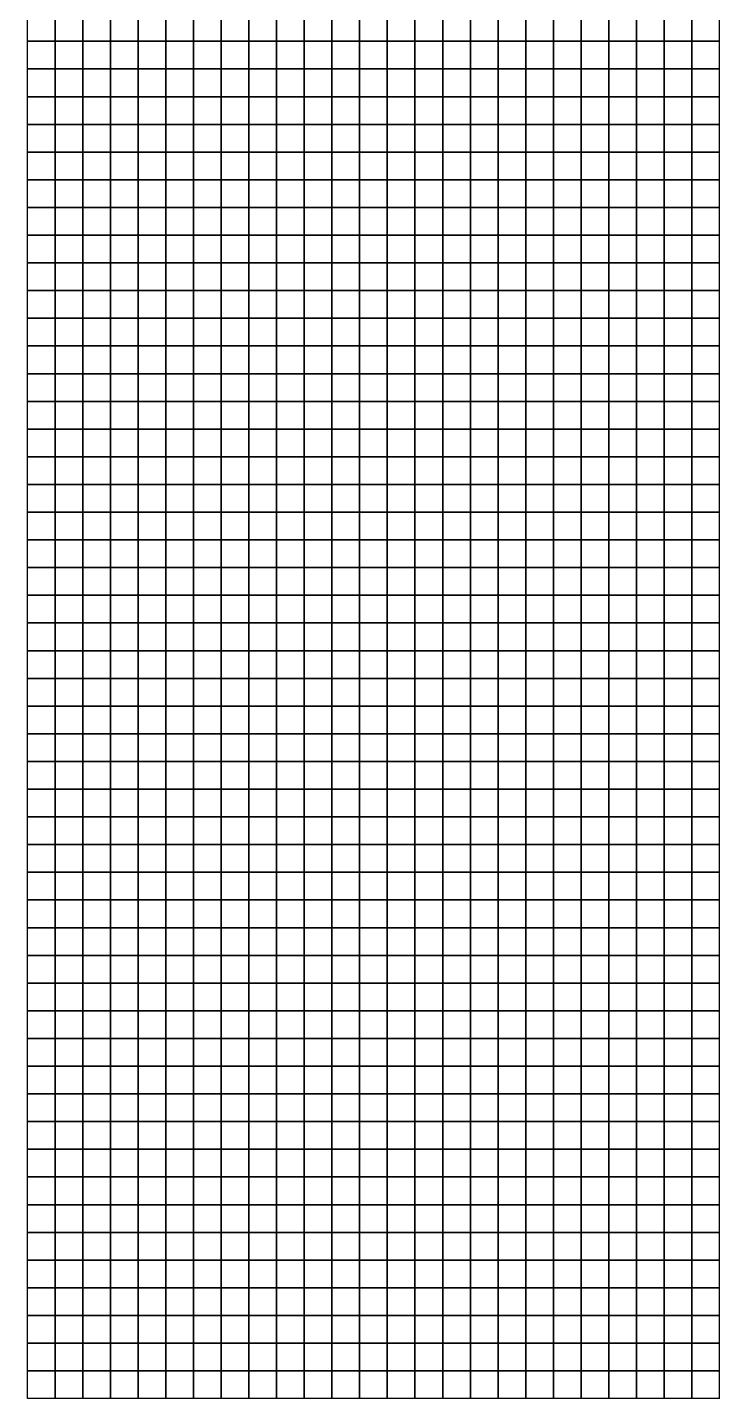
# Model space of a CAD drawing. Extents: x 0 to 99, y 0 to 99.
# Drawn here: x 0 to 24.75, y 0 to 49.5 of the extents above; entities that cross this region are included whole.
import ezdxf

# ---------------------------------------------------------------- set-up
doc = ezdxf.new("R2010")
doc.units = 0

msp = doc.modelspace()

# ---------------------------------------------------------------- meshes
mesh = msp.add_polymesh((9, 9))
for k, corner in enumerate([(0, 48, 9.608), (0, 49, 10.392), (0, 50, 10.98), (0, 51, 11.569), (0, 52, 11.765), (0, 53, 11.765), (0, 54, 11.373), (0, 55, 11.176), (0, 56, 10.784), (1, 48, 10.196), (1, 49, 10.98), (1, 50, 11.373), (1, 51, 11.765), (1, 52, 11.765), (1, 53, 11.569), (1, 54, 11.176), (1, 55, 10.392), (1, 56, 10), (2, 48, 10.784), (2, 49, 11.176), (2, 50, 11.373), (2, 51, 11.569), (2, 52, 11.569), (2, 53, 11.176), (2, 54, 10.784), (2, 55, 10), (2, 56, 9.412), (3, 48, 10.784), (3, 49, 11.176), (3, 50, 11.176), (3, 51, 11.176), (3, 52, 11.176), (3, 53, 10.784), (3, 54, 10.196), (3, 55, 9.608), (3, 56, 9.02), (4, 48, 10.784), (4, 49, 10.784), (4, 50, 10.98), (4, 51, 10.98), (4, 52, 10.784), (4, 53, 10.392), (4, 54, 9.804), (4, 55, 9.216), (4, 56, 8.627), (5, 48, 10.588), (5, 49, 10.784), (5, 50, 10.784), (5, 51, 10.784), (5, 52, 10.392), (5, 53, 10), (5, 54, 9.608), (5, 55, 8.824), (5, 56, 8.431), (6, 48, 10.784), (6, 49, 10.784), (6, 50, 10.784), (6, 51, 10.784), (6, 52, 10.588), (6, 53, 10.196), (6, 54, 9.412), (6, 55, 8.627), (6, 56, 7.843), (7, 48, 11.176), (7, 49, 11.176), (7, 50, 11.176), (7, 51, 11.176), (7, 52, 10.784), (7, 53, 10.392), (7, 54, 9.608), (7, 55, 8.431), (7, 56, 7.451), (8, 48, 11.569), (8, 49, 11.765), (8, 50, 11.765), (8, 51, 11.569), (8, 52, 11.176), (8, 53, 10.784), (8, 54, 9.804), (8, 55, 8.431), (8, 56, 7.255)]):
    mesh.set_mesh_vertex(divmod(k, 9), corner)
mesh = msp.add_polymesh((9, 9))
for k, corner in enumerate([(8, 48, 11.569), (8, 49, 11.765), (8, 50, 11.765), (8, 51, 11.569), (8, 52, 11.176), (8, 53, 10.784), (8, 54, 9.804), (8, 55, 8.431), (8, 56, 7.255), (9, 48, 11.765), (9, 49, 11.765), (9, 50, 11.765), (9, 51, 11.765), (9, 52, 11.569), (9, 53, 11.176), (9, 54, 10.196), (9, 55, 8.627), (9, 56, 7.255), (10, 48, 11.569), (10, 49, 11.765), (10, 50, 11.569), (10, 51, 11.569), (10, 52, 11.373), (10, 53, 11.176), (10, 54, 10.196), (10, 55, 9.216), (10, 56, 7.843), (11, 48, 10.98), (11, 49, 11.176), (11, 50, 10.98), (11, 51, 10.98), (11, 52, 10.98), (11, 53, 10.784), (11, 54, 10.196), (11, 55, 9.412), (11, 56, 8.431), (12, 48, 10.196), (12, 49, 10.196), (12, 50, 10.196), (12, 51, 10.196), (12, 52, 10.196), (12, 53, 10.196), (12, 54, 10), (12, 55, 9.608), (12, 56, 8.824), (13, 48, 9.216), (13, 49, 9.216), (13, 50, 9.216), (13, 51, 9.216), (13, 52, 9.412), (13, 53, 9.608), (13, 54, 9.608), (13, 55, 9.412), (13, 56, 9.216), (14, 48, 8.235), (14, 49, 8.627), (14, 50, 8.627), (14, 51, 8.824), (14, 52, 8.824), (14, 53, 8.824), (14, 54, 9.02), (14, 55, 9.216), (14, 56, 9.216), (15, 48, 7.647), (15, 49, 8.039), (15, 50, 8.235), (15, 51, 8.431), (15, 52, 8.431), (15, 53, 8.431), (15, 54, 8.627), (15, 55, 8.627), (15, 56, 8.627), (16, 48, 7.059), (16, 49, 7.451), (16, 50, 7.843), (16, 51, 8.235), (16, 52, 8.039), (16, 53, 8.039), (16, 54, 8.039), (16, 55, 8.039), (16, 56, 7.843)]):
    mesh.set_mesh_vertex(divmod(k, 9), corner)
mesh = msp.add_polymesh((9, 9))
for k, corner in enumerate([(16, 48, 7.059), (16, 49, 7.451), (16, 50, 7.843), (16, 51, 8.235), (16, 52, 8.039), (16, 53, 8.039), (16, 54, 8.039), (16, 55, 8.039), (16, 56, 7.843), (17, 48, 6.667), (17, 49, 7.059), (17, 50, 7.255), (17, 51, 7.647), (17, 52, 7.647), (17, 53, 7.647), (17, 54, 7.451), (17, 55, 7.255), (17, 56, 7.059), (18, 48, 6.078), (18, 49, 6.471), (18, 50, 6.863), (18, 51, 7.059), (18, 52, 7.255), (18, 53, 7.255), (18, 54, 7.059), (18, 55, 6.667), (18, 56, 6.275), (19, 48, 5.686), (19, 49, 6.078), (19, 50, 6.471), (19, 51, 6.667), (19, 52, 6.863), (19, 53, 6.863), (19, 54, 6.667), (19, 55, 6.078), (19, 56, 5.882), (20, 48, 5.098), (20, 49, 5.686), (20, 50, 6.078), (20, 51, 6.471), (20, 52, 6.471), (20, 53, 6.471), (20, 54, 6.078), (20, 55, 5.882), (20, 56, 5.294), (21, 48, 4.902), (21, 49, 5.294), (21, 50, 5.882), (21, 51, 6.078), (21, 52, 6.078), (21, 53, 5.882), (21, 54, 5.49), (21, 55, 5.098), (21, 56, 4.706), (22, 48, 4.706), (22, 49, 5.098), (22, 50, 5.686), (22, 51, 5.686), (22, 52, 5.49), (22, 53, 5.098), (22, 54, 4.706), (22, 55, 4.314), (22, 56, 3.725), (23, 48, 4.51), (23, 49, 4.902), (23, 50, 5.098), (23, 51, 5.294), (23, 52, 4.902), (23, 53, 4.51), (23, 54, 4.118), (23, 55, 3.529), (23, 56, 3.137), (24, 48, 4.118), (24, 49, 4.51), (24, 50, 4.706), (24, 51, 4.706), (24, 52, 4.51), (24, 53, 4.118), (24, 54, 3.529), (24, 55, 2.941), (24, 56, 2.549)]):
    mesh.set_mesh_vertex(divmod(k, 9), corner)
mesh = msp.add_polymesh((9, 9))
for k, corner in enumerate([(24, 48, 4.118), (24, 49, 4.51), (24, 50, 4.706), (24, 51, 4.706), (24, 52, 4.51), (24, 53, 4.118), (24, 54, 3.529), (24, 55, 2.941), (24, 56, 2.549), (25, 48, 3.922), (25, 49, 4.118), (25, 50, 4.118), (25, 51, 4.118), (25, 52, 3.725), (25, 53, 3.529), (25, 54, 3.137), (25, 55, 2.549), (25, 56, 2.157), (26, 48, 3.529), (26, 49, 3.529), (26, 50, 3.333), (26, 51, 3.137), (26, 52, 3.137), (26, 53, 2.745), (26, 54, 2.549), (26, 55, 2.157), (26, 56, 2.157), (27, 48, 2.941), (27, 49, 2.745), (27, 50, 2.745), (27, 51, 2.549), (27, 52, 2.353), (27, 53, 2.157), (27, 54, 2.157), (27, 55, 2.157), (27, 56, 2.157), (28, 48, 2.157), (28, 49, 2.157), (28, 50, 1.961), (28, 51, 1.961), (28, 52, 1.961), (28, 53, 2.157), (28, 54, 2.157), (28, 55, 2.353), (28, 56, 2.353), (29, 48, 1.569), (29, 49, 1.569), (29, 50, 1.569), (29, 51, 1.569), (29, 52, 1.765), (29, 53, 2.157), (29, 54, 2.157), (29, 55, 2.353), (29, 56, 2.353), (30, 48, 1.569), (30, 49, 1.569), (30, 50, 1.569), (30, 51, 1.569), (30, 52, 1.765), (30, 53, 2.157), (30, 54, 2.157), (30, 55, 2.157), (30, 56, 2.353), (31, 48, 1.569), (31, 49, 1.569), (31, 50, 1.569), (31, 51, 1.569), (31, 52, 1.961), (31, 53, 2.157), (31, 54, 2.157), (31, 55, 2.353), (31, 56, 2.549), (32, 48, 1.373), (32, 49, 1.569), (32, 50, 1.569), (32, 51, 1.765), (32, 52, 1.961), (32, 53, 2.157), (32, 54, 2.157), (32, 55, 2.549), (32, 56, 2.745)]):
    mesh.set_mesh_vertex(divmod(k, 9), corner)
mesh = msp.add_polymesh((9, 9))
for k, corner in enumerate([(0, 40, 8.039), (0, 41, 8.235), (0, 42, 8.039), (0, 43, 7.647), (0, 44, 7.647), (0, 45, 7.843), (0, 46, 8.235), (0, 47, 8.824), (0, 48, 9.608), (1, 40, 8.039), (1, 41, 8.431), (1, 42, 8.431), (1, 43, 8.235), (1, 44, 8.235), (1, 45, 8.431), (1, 46, 8.627), (1, 47, 9.412), (1, 48, 10.196), (2, 40, 8.039), (2, 41, 8.431), (2, 42, 8.627), (2, 43, 8.824), (2, 44, 9.02), (2, 45, 9.216), (2, 46, 9.216), (2, 47, 10), (2, 48, 10.784), (3, 40, 8.235), (3, 41, 8.627), (3, 42, 9.216), (3, 43, 9.608), (3, 44, 9.608), (3, 45, 9.608), (3, 46, 10), (3, 47, 10.392), (3, 48, 10.784), (4, 40, 8.627), (4, 41, 9.216), (4, 42, 9.412), (4, 43, 9.804), (4, 44, 10), (4, 45, 10.196), (4, 46, 10.196), (4, 47, 10.392), (4, 48, 10.784), (5, 40, 8.627), (5, 41, 9.216), (5, 42, 9.608), (5, 43, 9.608), (5, 44, 10), (5, 45, 10), (5, 46, 10.196), (5, 47, 10.392), (5, 48, 10.588), (6, 40, 8.431), (6, 41, 9.02), (6, 42, 9.412), (6, 43, 9.608), (6, 44, 9.804), (6, 45, 10), (6, 46, 10.196), (6, 47, 10.392), (6, 48, 10.784), (7, 40, 8.627), (7, 41, 9.02), (7, 42, 9.412), (7, 43, 9.804), (7, 44, 10), (7, 45, 10.196), (7, 46, 10.196), (7, 47, 10.784), (7, 48, 11.176), (8, 40, 8.627), (8, 41, 9.02), (8, 42, 9.412), (8, 43, 9.804), (8, 44, 10.196), (8, 45, 10.392), (8, 46, 10.784), (8, 47, 11.176), (8, 48, 11.569)]):
    mesh.set_mesh_vertex(divmod(k, 9), corner)
mesh = msp.add_polymesh((9, 9))
for k, corner in enumerate([(8, 40, 8.627), (8, 41, 9.02), (8, 42, 9.412), (8, 43, 9.804), (8, 44, 10.196), (8, 45, 10.392), (8, 46, 10.784), (8, 47, 11.176), (8, 48, 11.569), (9, 40, 8.627), (9, 41, 8.824), (9, 42, 9.216), (9, 43, 9.804), (9, 44, 10.196), (9, 45, 10.588), (9, 46, 10.784), (9, 47, 11.373), (9, 48, 11.765), (10, 40, 8.431), (10, 41, 8.627), (10, 42, 9.216), (10, 43, 9.608), (10, 44, 10), (10, 45, 10.392), (10, 46, 10.784), (10, 47, 11.176), (10, 48, 11.569), (11, 40, 8.627), (11, 41, 8.627), (11, 42, 9.216), (11, 43, 9.412), (11, 44, 9.608), (11, 45, 10), (11, 46, 10.196), (11, 47, 10.784), (11, 48, 10.98), (12, 40, 9.02), (12, 41, 9.216), (12, 42, 9.216), (12, 43, 9.216), (12, 44, 9.216), (12, 45, 9.216), (12, 46, 9.412), (12, 47, 9.804), (12, 48, 10.196), (13, 40, 9.412), (13, 41, 9.216), (13, 42, 9.02), (13, 43, 8.627), (13, 44, 8.431), (13, 45, 8.235), (13, 46, 8.431), (13, 47, 8.627), (13, 48, 9.216), (14, 40, 9.216), (14, 41, 9.02), (14, 42, 8.627), (14, 43, 8.039), (14, 44, 7.647), (14, 45, 7.451), (14, 46, 7.451), (14, 47, 7.843), (14, 48, 8.235), (15, 40, 8.824), (15, 41, 8.431), (15, 42, 7.843), (15, 43, 7.255), (15, 44, 6.863), (15, 45, 6.667), (15, 46, 6.667), (15, 47, 7.059), (15, 48, 7.647), (16, 40, 8.039), (16, 41, 7.647), (16, 42, 7.255), (16, 43, 6.667), (16, 44, 6.275), (16, 45, 6.078), (16, 46, 6.078), (16, 47, 6.667), (16, 48, 7.059)]):
    mesh.set_mesh_vertex(divmod(k, 9), corner)
mesh = msp.add_polymesh((9, 9))
for k, corner in enumerate([(16, 40, 8.039), (16, 41, 7.647), (16, 42, 7.255), (16, 43, 6.667), (16, 44, 6.275), (16, 45, 6.078), (16, 46, 6.078), (16, 47, 6.667), (16, 48, 7.059), (17, 40, 7.255), (17, 41, 7.255), (17, 42, 6.863), (17, 43, 6.667), (17, 44, 6.078), (17, 45, 5.686), (17, 46, 5.686), (17, 47, 6.078), (17, 48, 6.667), (18, 40, 6.863), (18, 41, 7.059), (18, 42, 6.863), (18, 43, 6.667), (18, 44, 6.078), (18, 45, 5.686), (18, 46, 5.294), (18, 47, 5.686), (18, 48, 6.078), (19, 40, 6.667), (19, 41, 6.863), (19, 42, 7.059), (19, 43, 7.059), (19, 44, 6.275), (19, 45, 5.49), (19, 46, 5.098), (19, 47, 5.294), (19, 48, 5.686), (20, 40, 6.471), (20, 41, 6.667), (20, 42, 6.863), (20, 43, 7.059), (20, 44, 6.275), (20, 45, 5.49), (20, 46, 5.098), (20, 47, 5.098), (20, 48, 5.098), (21, 40, 6.078), (21, 41, 6.078), (21, 42, 6.667), (21, 43, 6.863), (21, 44, 6.275), (21, 45, 5.686), (21, 46, 5.098), (21, 47, 4.902), (21, 48, 4.902), (22, 40, 5.686), (22, 41, 5.686), (22, 42, 6.078), (22, 43, 6.471), (22, 44, 6.078), (22, 45, 5.686), (22, 46, 5.294), (22, 47, 5.098), (22, 48, 4.706), (23, 40, 5.098), (23, 41, 5.098), (23, 42, 5.294), (23, 43, 5.686), (23, 44, 5.686), (23, 45, 5.686), (23, 46, 5.294), (23, 47, 4.902), (23, 48, 4.51), (24, 40, 4.706), (24, 41, 4.706), (24, 42, 4.706), (24, 43, 5.098), (24, 44, 5.098), (24, 45, 5.098), (24, 46, 4.902), (24, 47, 4.706), (24, 48, 4.118)]):
    mesh.set_mesh_vertex(divmod(k, 9), corner)
mesh = msp.add_polymesh((9, 9))
for k, corner in enumerate([(24, 40, 4.706), (24, 41, 4.706), (24, 42, 4.706), (24, 43, 5.098), (24, 44, 5.098), (24, 45, 5.098), (24, 46, 4.902), (24, 47, 4.706), (24, 48, 4.118), (25, 40, 4.314), (25, 41, 4.314), (25, 42, 4.314), (25, 43, 4.51), (25, 44, 4.706), (25, 45, 4.706), (25, 46, 4.51), (25, 47, 4.118), (25, 48, 3.922), (26, 40, 4.118), (26, 41, 3.922), (26, 42, 4.118), (26, 43, 4.118), (26, 44, 4.118), (26, 45, 4.118), (26, 46, 3.922), (26, 47, 3.725), (26, 48, 3.529), (27, 40, 3.725), (27, 41, 3.725), (27, 42, 3.922), (27, 43, 4.118), (27, 44, 3.922), (27, 45, 3.725), (27, 46, 3.333), (27, 47, 3.137), (27, 48, 2.941), (28, 40, 3.137), (28, 41, 3.137), (28, 42, 3.725), (28, 43, 3.725), (28, 44, 3.529), (28, 45, 3.137), (28, 46, 2.745), (28, 47, 2.549), (28, 48, 2.157), (29, 40, 2.745), (29, 41, 2.745), (29, 42, 2.941), (29, 43, 3.137), (29, 44, 2.941), (29, 45, 2.549), (29, 46, 2.157), (29, 47, 1.961), (29, 48, 1.569), (30, 40, 2.157), (30, 41, 2.157), (30, 42, 2.157), (30, 43, 2.157), (30, 44, 2.157), (30, 45, 1.961), (30, 46, 1.765), (30, 47, 1.569), (30, 48, 1.569), (31, 40, 1.569), (31, 41, 1.569), (31, 42, 1.569), (31, 43, 1.569), (31, 44, 1.569), (31, 45, 1.373), (31, 46, 1.373), (31, 47, 1.569), (31, 48, 1.569), (32, 40, 1.176), (32, 41, 1.176), (32, 42, 1.176), (32, 43, 1.176), (32, 44, 1.176), (32, 45, 1.176), (32, 46, 1.176), (32, 47, 1.176), (32, 48, 1.373)]):
    mesh.set_mesh_vertex(divmod(k, 9), corner)
mesh = msp.add_polymesh((9, 9))
for k, corner in enumerate([(0, 32, 6.667), (0, 33, 6.667), (0, 34, 6.667), (0, 35, 6.667), (0, 36, 6.667), (0, 37, 6.863), (0, 38, 7.059), (0, 39, 7.451), (0, 40, 8.039), (1, 32, 6.667), (1, 33, 6.667), (1, 34, 6.667), (1, 35, 6.667), (1, 36, 6.667), (1, 37, 6.667), (1, 38, 6.863), (1, 39, 7.451), (1, 40, 8.039), (2, 32, 6.667), (2, 33, 6.667), (2, 34, 6.471), (2, 35, 6.275), (2, 36, 6.471), (2, 37, 6.667), (2, 38, 6.863), (2, 39, 7.451), (2, 40, 8.039), (3, 32, 6.078), (3, 33, 6.078), (3, 34, 6.078), (3, 35, 6.078), (3, 36, 6.078), (3, 37, 6.667), (3, 38, 7.255), (3, 39, 7.647), (3, 40, 8.235), (4, 32, 5.686), (4, 33, 5.49), (4, 34, 5.686), (4, 35, 5.686), (4, 36, 6.078), (4, 37, 6.667), (4, 38, 7.255), (4, 39, 7.843), (4, 40, 8.627), (5, 32, 5.294), (5, 33, 5.294), (5, 34, 5.49), (5, 35, 5.686), (5, 36, 6.078), (5, 37, 6.667), (5, 38, 7.255), (5, 39, 7.843), (5, 40, 8.627), (6, 32, 5.294), (6, 33, 5.49), (6, 34, 5.686), (6, 35, 6.078), (6, 36, 6.471), (6, 37, 6.863), (6, 38, 7.255), (6, 39, 7.843), (6, 40, 8.431), (7, 32, 5.686), (7, 33, 5.686), (7, 34, 6.275), (7, 35, 6.667), (7, 36, 7.255), (7, 37, 7.451), (7, 38, 7.647), (7, 39, 8.235), (7, 40, 8.627), (8, 32, 6.078), (8, 33, 6.275), (8, 34, 7.059), (8, 35, 7.647), (8, 36, 8.235), (8, 37, 8.235), (8, 38, 8.235), (8, 39, 8.431), (8, 40, 8.627)]):
    mesh.set_mesh_vertex(divmod(k, 9), corner)
mesh = msp.add_polymesh((9, 9))
for k, corner in enumerate([(8, 32, 6.078), (8, 33, 6.275), (8, 34, 7.059), (8, 35, 7.647), (8, 36, 8.235), (8, 37, 8.235), (8, 38, 8.235), (8, 39, 8.431), (8, 40, 8.627), (9, 32, 6.667), (9, 33, 6.667), (9, 34, 7.647), (9, 35, 8.235), (9, 36, 8.627), (9, 37, 8.627), (9, 38, 8.235), (9, 39, 8.431), (9, 40, 8.627), (10, 32, 7.255), (10, 33, 7.255), (10, 34, 7.843), (10, 35, 8.627), (10, 36, 8.824), (10, 37, 8.627), (10, 38, 8.235), (10, 39, 8.235), (10, 40, 8.431), (11, 32, 7.647), (11, 33, 8.039), (11, 34, 8.235), (11, 35, 8.627), (11, 36, 8.824), (11, 37, 8.627), (11, 38, 8.627), (11, 39, 8.627), (11, 40, 8.627), (12, 32, 8.431), (12, 33, 8.627), (12, 34, 8.627), (12, 35, 9.02), (12, 36, 9.02), (12, 37, 9.02), (12, 38, 9.02), (12, 39, 9.02), (12, 40, 9.02), (13, 32, 9.216), (13, 33, 9.216), (13, 34, 9.216), (13, 35, 9.216), (13, 36, 9.216), (13, 37, 9.216), (13, 38, 9.216), (13, 39, 9.216), (13, 40, 9.412), (14, 32, 9.608), (14, 33, 9.804), (14, 34, 9.608), (14, 35, 9.608), (14, 36, 9.412), (14, 37, 9.216), (14, 38, 9.216), (14, 39, 9.216), (14, 40, 9.216), (15, 32, 9.608), (15, 33, 10), (15, 34, 9.804), (15, 35, 9.608), (15, 36, 9.216), (15, 37, 9.02), (15, 38, 8.627), (15, 39, 8.627), (15, 40, 8.824), (16, 32, 9.216), (16, 33, 9.608), (16, 34, 9.412), (16, 35, 9.216), (16, 36, 8.824), (16, 37, 8.235), (16, 38, 7.843), (16, 39, 7.843), (16, 40, 8.039)]):
    mesh.set_mesh_vertex(divmod(k, 9), corner)
mesh = msp.add_polymesh((9, 9))
for k, corner in enumerate([(16, 32, 9.216), (16, 33, 9.608), (16, 34, 9.412), (16, 35, 9.216), (16, 36, 8.824), (16, 37, 8.235), (16, 38, 7.843), (16, 39, 7.843), (16, 40, 8.039), (17, 32, 8.235), (17, 33, 8.627), (17, 34, 8.824), (17, 35, 8.824), (17, 36, 8.431), (17, 37, 7.647), (17, 38, 7.255), (17, 39, 7.255), (17, 40, 7.255), (18, 32, 7.451), (18, 33, 7.843), (18, 34, 8.235), (18, 35, 8.627), (18, 36, 8.235), (18, 37, 7.451), (18, 38, 6.667), (18, 39, 6.667), (18, 40, 6.863), (19, 32, 6.667), (19, 33, 7.255), (19, 34, 7.843), (19, 35, 8.235), (19, 36, 8.235), (19, 37, 7.451), (19, 38, 6.863), (19, 39, 6.667), (19, 40, 6.667), (20, 32, 6.275), (20, 33, 6.863), (20, 34, 7.647), (20, 35, 8.235), (20, 36, 7.843), (20, 37, 7.647), (20, 38, 7.255), (20, 39, 6.667), (20, 40, 6.471), (21, 32, 5.882), (21, 33, 6.667), (21, 34, 7.255), (21, 35, 8.039), (21, 36, 7.647), (21, 37, 7.647), (21, 38, 7.059), (21, 39, 6.471), (21, 40, 6.078), (22, 32, 5.294), (22, 33, 6.078), (22, 34, 6.863), (22, 35, 7.255), (22, 36, 7.451), (22, 37, 7.255), (22, 38, 6.667), (22, 39, 6.078), (22, 40, 5.686), (23, 32, 4.51), (23, 33, 5.098), (23, 34, 6.078), (23, 35, 6.667), (23, 36, 6.667), (23, 37, 6.667), (23, 38, 6.078), (23, 39, 5.686), (23, 40, 5.098), (24, 32, 3.725), (24, 33, 4.314), (24, 34, 5.098), (24, 35, 5.686), (24, 36, 5.882), (24, 37, 5.882), (24, 38, 5.686), (24, 39, 5.098), (24, 40, 4.706)]):
    mesh.set_mesh_vertex(divmod(k, 9), corner)
mesh = msp.add_polymesh((9, 9))
for k, corner in enumerate([(24, 32, 3.725), (24, 33, 4.314), (24, 34, 5.098), (24, 35, 5.686), (24, 36, 5.882), (24, 37, 5.882), (24, 38, 5.686), (24, 39, 5.098), (24, 40, 4.706), (25, 32, 3.137), (25, 33, 3.725), (25, 34, 4.118), (25, 35, 4.706), (25, 36, 5.098), (25, 37, 5.098), (25, 38, 5.098), (25, 39, 4.706), (25, 40, 4.314), (26, 32, 2.745), (26, 33, 3.333), (26, 34, 3.725), (26, 35, 4.118), (26, 36, 4.314), (26, 37, 4.706), (26, 38, 4.51), (26, 39, 4.118), (26, 40, 4.118), (27, 32, 2.549), (27, 33, 2.745), (27, 34, 3.137), (27, 35, 3.529), (27, 36, 3.725), (27, 37, 4.118), (27, 38, 4.118), (27, 39, 3.725), (27, 40, 3.725), (28, 32, 1.961), (28, 33, 2.157), (28, 34, 2.745), (28, 35, 2.941), (28, 36, 3.333), (28, 37, 3.725), (28, 38, 3.725), (28, 39, 3.333), (28, 40, 3.137), (29, 32, 1.373), (29, 33, 1.569), (29, 34, 2.157), (29, 35, 2.549), (29, 36, 2.941), (29, 37, 3.137), (29, 38, 3.137), (29, 39, 2.745), (29, 40, 2.745), (30, 32, 1.176), (30, 33, 1.176), (30, 34, 1.569), (30, 35, 1.961), (30, 36, 2.157), (30, 37, 2.353), (30, 38, 2.549), (30, 39, 2.157), (30, 40, 2.157), (31, 32, 0.784), (31, 33, 0.98), (31, 34, 1.176), (31, 35, 1.176), (31, 36, 1.373), (31, 37, 1.569), (31, 38, 1.569), (31, 39, 1.569), (31, 40, 1.569), (32, 32, 0.784), (32, 33, 0.784), (32, 34, 0.784), (32, 35, 0.784), (32, 36, 0.98), (32, 37, 1.176), (32, 38, 1.176), (32, 39, 1.176), (32, 40, 1.176)]):
    mesh.set_mesh_vertex(divmod(k, 9), corner)
mesh = msp.add_polymesh((9, 9))
for k, corner in enumerate([(0, 24, 6.078), (0, 25, 6.275), (0, 26, 6.471), (0, 27, 6.667), (0, 28, 6.667), (0, 29, 6.667), (0, 30, 6.667), (0, 31, 6.667), (0, 32, 6.667), (1, 24, 6.667), (1, 25, 6.667), (1, 26, 6.863), (1, 27, 7.059), (1, 28, 7.059), (1, 29, 6.863), (1, 30, 6.667), (1, 31, 6.667), (1, 32, 6.667), (2, 24, 6.863), (2, 25, 6.863), (2, 26, 6.863), (2, 27, 7.059), (2, 28, 7.059), (2, 29, 6.863), (2, 30, 6.667), (2, 31, 6.667), (2, 32, 6.667), (3, 24, 6.863), (3, 25, 6.667), (3, 26, 6.667), (3, 27, 6.667), (3, 28, 6.667), (3, 29, 6.667), (3, 30, 6.471), (3, 31, 6.275), (3, 32, 6.078), (4, 24, 6.667), (4, 25, 6.471), (4, 26, 6.275), (4, 27, 6.275), (4, 28, 6.078), (4, 29, 6.078), (4, 30, 5.882), (4, 31, 5.686), (4, 32, 5.686), (5, 24, 6.078), (5, 25, 6.078), (5, 26, 5.686), (5, 27, 5.686), (5, 28, 5.49), (5, 29, 5.49), (5, 30, 5.49), (5, 31, 5.294), (5, 32, 5.294), (6, 24, 5.686), (6, 25, 5.294), (6, 26, 5.098), (6, 27, 4.902), (6, 28, 4.902), (6, 29, 4.902), (6, 30, 5.098), (6, 31, 5.098), (6, 32, 5.294), (7, 24, 4.902), (7, 25, 4.706), (7, 26, 4.706), (7, 27, 4.706), (7, 28, 4.706), (7, 29, 5.098), (7, 30, 5.294), (7, 31, 5.686), (7, 32, 5.686), (8, 24, 4.314), (8, 25, 4.314), (8, 26, 4.51), (8, 27, 4.706), (8, 28, 5.098), (8, 29, 5.686), (8, 30, 6.078), (8, 31, 6.078), (8, 32, 6.078)]):
    mesh.set_mesh_vertex(divmod(k, 9), corner)
mesh = msp.add_polymesh((9, 9))
for k, corner in enumerate([(8, 24, 4.314), (8, 25, 4.314), (8, 26, 4.51), (8, 27, 4.706), (8, 28, 5.098), (8, 29, 5.686), (8, 30, 6.078), (8, 31, 6.078), (8, 32, 6.078), (9, 24, 4.118), (9, 25, 4.118), (9, 26, 4.706), (9, 27, 5.098), (9, 28, 5.686), (9, 29, 6.078), (9, 30, 6.667), (9, 31, 6.667), (9, 32, 6.667), (10, 24, 4.118), (10, 25, 4.706), (10, 26, 5.098), (10, 27, 5.686), (10, 28, 6.078), (10, 29, 6.471), (10, 30, 6.863), (10, 31, 7.255), (10, 32, 7.255), (11, 24, 4.902), (11, 25, 5.294), (11, 26, 5.686), (11, 27, 6.078), (11, 28, 6.471), (11, 29, 6.863), (11, 30, 7.255), (11, 31, 7.647), (11, 32, 7.647), (12, 24, 5.686), (12, 25, 6.078), (12, 26, 6.471), (12, 27, 6.667), (12, 28, 7.059), (12, 29, 7.451), (12, 30, 8.039), (12, 31, 8.235), (12, 32, 8.431), (13, 24, 6.078), (13, 25, 6.471), (13, 26, 6.667), (13, 27, 7.059), (13, 28, 7.451), (13, 29, 8.039), (13, 30, 8.627), (13, 31, 9.02), (13, 32, 9.216), (14, 24, 6.275), (14, 25, 6.471), (14, 26, 6.667), (14, 27, 7.255), (14, 28, 7.647), (14, 29, 8.235), (14, 30, 8.824), (14, 31, 9.412), (14, 32, 9.608), (15, 24, 6.078), (15, 25, 6.275), (15, 26, 6.667), (15, 27, 7.059), (15, 28, 7.647), (15, 29, 8.235), (15, 30, 8.627), (15, 31, 9.216), (15, 32, 9.608), (16, 24, 5.686), (16, 25, 5.882), (16, 26, 6.078), (16, 27, 6.667), (16, 28, 7.255), (16, 29, 7.647), (16, 30, 8.235), (16, 31, 8.627), (16, 32, 9.216)]):
    mesh.set_mesh_vertex(divmod(k, 9), corner)
mesh = msp.add_polymesh((9, 9))
for k, corner in enumerate([(16, 24, 5.686), (16, 25, 5.882), (16, 26, 6.078), (16, 27, 6.667), (16, 28, 7.255), (16, 29, 7.647), (16, 30, 8.235), (16, 31, 8.627), (16, 32, 9.216), (17, 24, 5.098), (17, 25, 5.294), (17, 26, 5.686), (17, 27, 6.078), (17, 28, 6.667), (17, 29, 7.059), (17, 30, 7.255), (17, 31, 7.843), (17, 32, 8.235), (18, 24, 4.706), (18, 25, 4.706), (18, 26, 5.098), (18, 27, 5.294), (18, 28, 5.686), (18, 29, 6.078), (18, 30, 6.471), (18, 31, 7.059), (18, 32, 7.451), (19, 24, 4.118), (19, 25, 4.118), (19, 26, 4.314), (19, 27, 4.51), (19, 28, 4.706), (19, 29, 5.098), (19, 30, 5.686), (19, 31, 6.275), (19, 32, 6.667), (20, 24, 3.725), (20, 25, 3.725), (20, 26, 3.725), (20, 27, 3.725), (20, 28, 4.118), (20, 29, 4.51), (20, 30, 5.098), (20, 31, 5.686), (20, 32, 6.275), (21, 24, 3.333), (21, 25, 3.333), (21, 26, 3.333), (21, 27, 3.333), (21, 28, 3.529), (21, 29, 4.118), (21, 30, 4.706), (21, 31, 5.098), (21, 32, 5.882), (22, 24, 2.941), (22, 25, 3.137), (22, 26, 3.137), (22, 27, 3.137), (22, 28, 3.333), (22, 29, 3.725), (22, 30, 4.118), (22, 31, 4.706), (22, 32, 5.294), (23, 24, 2.745), (23, 25, 2.745), (23, 26, 2.941), (23, 27, 3.137), (23, 28, 3.137), (23, 29, 3.137), (23, 30, 3.333), (23, 31, 3.922), (23, 32, 4.51), (24, 24, 2.353), (24, 25, 2.549), (24, 26, 2.549), (24, 27, 2.745), (24, 28, 2.745), (24, 29, 2.745), (24, 30, 2.745), (24, 31, 3.137), (24, 32, 3.725)]):
    mesh.set_mesh_vertex(divmod(k, 9), corner)
mesh = msp.add_polymesh((9, 9))
for k, corner in enumerate([(24, 24, 2.353), (24, 25, 2.549), (24, 26, 2.549), (24, 27, 2.745), (24, 28, 2.745), (24, 29, 2.745), (24, 30, 2.745), (24, 31, 3.137), (24, 32, 3.725), (25, 24, 2.157), (25, 25, 2.157), (25, 26, 2.157), (25, 27, 2.157), (25, 28, 2.157), (25, 29, 2.157), (25, 30, 2.157), (25, 31, 2.745), (25, 32, 3.137), (26, 24, 1.765), (26, 25, 1.569), (26, 26, 1.569), (26, 27, 1.569), (26, 28, 1.569), (26, 29, 1.765), (26, 30, 1.961), (26, 31, 2.353), (26, 32, 2.745), (27, 24, 1.373), (27, 25, 1.176), (27, 26, 1.176), (27, 27, 1.176), (27, 28, 1.176), (27, 29, 1.373), (27, 30, 1.569), (27, 31, 2.157), (27, 32, 2.549), (28, 24, 0.784), (28, 25, 0.784), (28, 26, 0.588), (28, 27, 0.588), (28, 28, 0.784), (28, 29, 0.98), (28, 30, 1.176), (28, 31, 1.569), (28, 32, 1.961), (29, 24, 0.588), (29, 25, 0.588), (29, 26, 0.588), (29, 27, 0.392), (29, 28, 0.588), (29, 29, 0.588), (29, 30, 0.98), (29, 31, 1.176), (29, 32, 1.373), (30, 24, 0.392), (30, 25, 0.392), (30, 26, 0.392), (30, 27, 0.392), (30, 28, 0.392), (30, 29, 0.588), (30, 30, 0.588), (30, 31, 0.784), (30, 32, 1.176), (31, 24, 0.392), (31, 25, 0.392), (31, 26, 0.392), (31, 27, 0.392), (31, 28, 0.392), (31, 29, 0.588), (31, 30, 0.588), (31, 31, 0.588), (31, 32, 0.784), (32, 24, 0.392), (32, 25, 0.588), (32, 26, 0.588), (32, 27, 0.588), (32, 28, 0.588), (32, 29, 0.588), (32, 30, 0.588), (32, 31, 0.784), (32, 32, 0.784)]):
    mesh.set_mesh_vertex(divmod(k, 9), corner)
mesh = msp.add_polymesh((9, 9))
for k, corner in enumerate([(0, 16, 6.078), (0, 17, 5.882), (0, 18, 5.686), (0, 19, 5.098), (0, 20, 4.902), (0, 21, 5.098), (0, 22, 5.49), (0, 23, 5.882), (0, 24, 6.078), (1, 16, 6.275), (1, 17, 6.078), (1, 18, 5.882), (1, 19, 5.686), (1, 20, 5.686), (1, 21, 5.686), (1, 22, 6.078), (1, 23, 6.471), (1, 24, 6.667), (2, 16, 6.471), (2, 17, 6.275), (2, 18, 6.078), (2, 19, 6.078), (2, 20, 6.078), (2, 21, 6.078), (2, 22, 6.667), (2, 23, 6.863), (2, 24, 6.863), (3, 16, 6.471), (3, 17, 6.275), (3, 18, 6.275), (3, 19, 6.275), (3, 20, 6.275), (3, 21, 6.471), (3, 22, 6.667), (3, 23, 7.059), (3, 24, 6.863), (4, 16, 6.275), (4, 17, 6.275), (4, 18, 6.275), (4, 19, 6.275), (4, 20, 6.471), (4, 21, 6.667), (4, 22, 6.667), (4, 23, 6.863), (4, 24, 6.667), (5, 16, 6.078), (5, 17, 6.078), (5, 18, 6.275), (5, 19, 6.275), (5, 20, 6.471), (5, 21, 6.471), (5, 22, 6.667), (5, 23, 6.471), (5, 24, 6.078), (6, 16, 6.078), (6, 17, 6.078), (6, 18, 6.078), (6, 19, 6.275), (6, 20, 6.275), (6, 21, 6.078), (6, 22, 6.078), (6, 23, 5.882), (6, 24, 5.686), (7, 16, 5.882), (7, 17, 5.882), (7, 18, 5.882), (7, 19, 6.078), (7, 20, 6.078), (7, 21, 5.686), (7, 22, 5.294), (7, 23, 5.098), (7, 24, 4.902), (8, 16, 5.686), (8, 17, 5.686), (8, 18, 5.49), (8, 19, 5.49), (8, 20, 5.294), (8, 21, 5.098), (8, 22, 4.706), (8, 23, 4.314), (8, 24, 4.314)]):
    mesh.set_mesh_vertex(divmod(k, 9), corner)
mesh = msp.add_polymesh((9, 9))
for k, corner in enumerate([(8, 16, 5.686), (8, 17, 5.686), (8, 18, 5.49), (8, 19, 5.49), (8, 20, 5.294), (8, 21, 5.098), (8, 22, 4.706), (8, 23, 4.314), (8, 24, 4.314), (9, 16, 5.294), (9, 17, 5.098), (9, 18, 4.902), (9, 19, 4.706), (9, 20, 4.706), (9, 21, 4.51), (9, 22, 4.118), (9, 23, 3.922), (9, 24, 4.118), (10, 16, 4.706), (10, 17, 4.314), (10, 18, 4.118), (10, 19, 4.118), (10, 20, 4.118), (10, 21, 4.118), (10, 22, 3.922), (10, 23, 3.922), (10, 24, 4.118), (11, 16, 4.118), (11, 17, 3.725), (11, 18, 3.333), (11, 19, 3.529), (11, 20, 3.725), (11, 21, 4.118), (11, 22, 4.118), (11, 23, 4.51), (11, 24, 4.902), (12, 16, 3.529), (12, 17, 3.137), (12, 18, 3.137), (12, 19, 3.529), (12, 20, 3.922), (12, 21, 4.314), (12, 22, 4.902), (12, 23, 5.294), (12, 24, 5.686), (13, 16, 3.137), (13, 17, 3.137), (13, 18, 3.333), (13, 19, 3.725), (13, 20, 4.314), (13, 21, 4.902), (13, 22, 5.49), (13, 23, 5.882), (13, 24, 6.078), (14, 16, 2.745), (14, 17, 3.137), (14, 18, 3.725), (14, 19, 4.118), (14, 20, 4.51), (14, 21, 5.098), (14, 22, 5.686), (14, 23, 6.078), (14, 24, 6.275), (15, 16, 2.941), (15, 17, 3.333), (15, 18, 3.725), (15, 19, 4.118), (15, 20, 4.51), (15, 21, 5.098), (15, 22, 5.686), (15, 23, 6.078), (15, 24, 6.078), (16, 16, 3.333), (16, 17, 3.529), (16, 18, 3.725), (16, 19, 4.118), (16, 20, 4.51), (16, 21, 4.902), (16, 22, 5.294), (16, 23, 5.686), (16, 24, 5.686)]):
    mesh.set_mesh_vertex(divmod(k, 9), corner)
mesh = msp.add_polymesh((9, 9))
for k, corner in enumerate([(16, 16, 3.333), (16, 17, 3.529), (16, 18, 3.725), (16, 19, 4.118), (16, 20, 4.51), (16, 21, 4.902), (16, 22, 5.294), (16, 23, 5.686), (16, 24, 5.686), (17, 16, 3.529), (17, 17, 3.529), (17, 18, 3.725), (17, 19, 3.922), (17, 20, 4.314), (17, 21, 4.706), (17, 22, 4.902), (17, 23, 5.098), (17, 24, 5.098), (18, 16, 3.529), (18, 17, 3.333), (18, 18, 3.529), (18, 19, 3.725), (18, 20, 4.118), (18, 21, 4.118), (18, 22, 4.314), (18, 23, 4.51), (18, 24, 4.706), (19, 16, 3.333), (19, 17, 3.137), (19, 18, 3.333), (19, 19, 3.725), (19, 20, 3.922), (19, 21, 3.922), (19, 22, 3.922), (19, 23, 3.922), (19, 24, 4.118), (20, 16, 3.137), (20, 17, 3.137), (20, 18, 3.137), (20, 19, 3.333), (20, 20, 3.529), (20, 21, 3.725), (20, 22, 3.529), (20, 23, 3.725), (20, 24, 3.725), (21, 16, 2.745), (21, 17, 2.745), (21, 18, 2.745), (21, 19, 3.137), (21, 20, 3.137), (21, 21, 3.137), (21, 22, 3.137), (21, 23, 3.137), (21, 24, 3.333), (22, 16, 2.353), (22, 17, 2.157), (22, 18, 2.353), (22, 19, 2.745), (22, 20, 2.745), (22, 21, 2.745), (22, 22, 2.745), (22, 23, 2.745), (22, 24, 2.941), (23, 16, 1.961), (23, 17, 1.961), (23, 18, 1.961), (23, 19, 2.157), (23, 20, 2.353), (23, 21, 2.353), (23, 22, 2.549), (23, 23, 2.549), (23, 24, 2.745), (24, 16, 1.765), (24, 17, 1.765), (24, 18, 1.765), (24, 19, 1.765), (24, 20, 1.961), (24, 21, 2.157), (24, 22, 2.157), (24, 23, 2.353), (24, 24, 2.353)]):
    mesh.set_mesh_vertex(divmod(k, 9), corner)
mesh = msp.add_polymesh((9, 9))
for k, corner in enumerate([(24, 16, 1.765), (24, 17, 1.765), (24, 18, 1.765), (24, 19, 1.765), (24, 20, 1.961), (24, 21, 2.157), (24, 22, 2.157), (24, 23, 2.353), (24, 24, 2.353), (25, 16, 1.569), (25, 17, 1.569), (25, 18, 1.569), (25, 19, 1.569), (25, 20, 1.569), (25, 21, 1.765), (25, 22, 2.157), (25, 23, 2.157), (25, 24, 2.157), (26, 16, 1.176), (26, 17, 1.176), (26, 18, 1.176), (26, 19, 1.176), (26, 20, 1.176), (26, 21, 1.569), (26, 22, 1.765), (26, 23, 1.961), (26, 24, 1.765), (27, 16, 0.588), (27, 17, 0.588), (27, 18, 0.588), (27, 19, 0.588), (27, 20, 0.588), (27, 21, 0.98), (27, 22, 1.373), (27, 23, 1.373), (27, 24, 1.373), (28, 16, 0.196), (28, 17, 0.196), (28, 18, 0.196), (28, 19, 0.196), (28, 20, 0.196), (28, 21, 0.588), (28, 22, 0.588), (28, 23, 0.784), (28, 24, 0.784), (29, 16, 0.196), (29, 17, 0.196), (29, 18, 0.196), (29, 19, 0.196), (29, 20, 0.392), (29, 21, 0.392), (29, 22, 0.392), (29, 23, 0.588), (29, 24, 0.588), (30, 16, 0.196), (30, 17, 0.196), (30, 18, 0.196), (30, 19, 0.392), (30, 20, 0.392), (30, 21, 0.392), (30, 22, 0.392), (30, 23, 0.392), (30, 24, 0.392), (31, 16, 0.392), (31, 17, 0.196), (31, 18, 0.196), (31, 19, 0.392), (31, 20, 0.392), (31, 21, 0.392), (31, 22, 0.196), (31, 23, 0.196), (31, 24, 0.392), (32, 16, 0.392), (32, 17, 0.196), (32, 18, 0.196), (32, 19, 0.392), (32, 20, 0.392), (32, 21, 0.392), (32, 22, 0.196), (32, 23, 0.196), (32, 24, 0.392)]):
    mesh.set_mesh_vertex(divmod(k, 9), corner)
mesh = msp.add_polymesh((9, 9))
for k, corner in enumerate([(0, 8, 3.725), (0, 9, 4.118), (0, 10, 4.51), (0, 11, 5.098), (0, 12, 5.686), (0, 13, 6.078), (0, 14, 6.078), (0, 15, 6.275), (0, 16, 6.078), (1, 8, 4.118), (1, 9, 4.51), (1, 10, 4.706), (1, 11, 5.098), (1, 12, 5.686), (1, 13, 6.275), (1, 14, 6.471), (1, 15, 6.471), (1, 16, 6.275), (2, 8, 4.706), (2, 9, 4.706), (2, 10, 5.098), (2, 11, 5.49), (2, 12, 5.882), (2, 13, 6.275), (2, 14, 6.471), (2, 15, 6.667), (2, 16, 6.471), (3, 8, 4.706), (3, 9, 4.902), (3, 10, 5.098), (3, 11, 5.686), (3, 12, 5.882), (3, 13, 6.078), (3, 14, 6.275), (3, 15, 6.471), (3, 16, 6.471), (4, 8, 4.706), (4, 9, 4.902), (4, 10, 5.294), (4, 11, 5.686), (4, 12, 5.882), (4, 13, 6.078), (4, 14, 6.275), (4, 15, 6.275), (4, 16, 6.275), (5, 8, 4.51), (5, 9, 4.902), (5, 10, 5.294), (5, 11, 5.686), (5, 12, 5.882), (5, 13, 6.078), (5, 14, 6.078), (5, 15, 6.078), (5, 16, 6.078), (6, 8, 4.706), (6, 9, 5.098), (6, 10, 5.49), (6, 11, 5.686), (6, 12, 6.078), (6, 13, 6.078), (6, 14, 6.078), (6, 15, 5.882), (6, 16, 6.078), (7, 8, 5.098), (7, 9, 5.294), (7, 10, 5.686), (7, 11, 5.686), (7, 12, 6.078), (7, 13, 6.078), (7, 14, 6.078), (7, 15, 5.882), (7, 16, 5.882), (8, 8, 5.686), (8, 9, 5.686), (8, 10, 5.686), (8, 11, 5.882), (8, 12, 6.078), (8, 13, 6.078), (8, 14, 5.882), (8, 15, 5.686), (8, 16, 5.686)]):
    mesh.set_mesh_vertex(divmod(k, 9), corner)
mesh = msp.add_polymesh((9, 9))
for k, corner in enumerate([(8, 8, 5.686), (8, 9, 5.686), (8, 10, 5.686), (8, 11, 5.882), (8, 12, 6.078), (8, 13, 6.078), (8, 14, 5.882), (8, 15, 5.686), (8, 16, 5.686), (9, 8, 5.686), (9, 9, 5.686), (9, 10, 5.686), (9, 11, 5.686), (9, 12, 5.882), (9, 13, 5.882), (9, 14, 5.686), (9, 15, 5.686), (9, 16, 5.294), (10, 8, 5.686), (10, 9, 5.686), (10, 10, 5.49), (10, 11, 5.49), (10, 12, 5.294), (10, 13, 5.294), (10, 14, 5.098), (10, 15, 5.098), (10, 16, 4.706), (11, 8, 5.294), (11, 9, 5.294), (11, 10, 5.098), (11, 11, 4.902), (11, 12, 4.706), (11, 13, 4.51), (11, 14, 4.51), (11, 15, 4.51), (11, 16, 4.118), (12, 8, 5.098), (12, 9, 4.902), (12, 10, 4.706), (12, 11, 4.314), (12, 12, 3.922), (12, 13, 3.725), (12, 14, 3.725), (12, 15, 3.725), (12, 16, 3.529), (13, 8, 4.706), (13, 9, 4.51), (13, 10, 4.314), (13, 11, 3.725), (13, 12, 3.137), (13, 13, 2.941), (13, 14, 2.745), (13, 15, 2.941), (13, 16, 3.137), (14, 8, 4.118), (14, 9, 3.922), (14, 10, 3.725), (14, 11, 3.137), (14, 12, 2.549), (14, 13, 2.157), (14, 14, 2.157), (14, 15, 2.353), (14, 16, 2.745), (15, 8, 3.725), (15, 9, 3.137), (15, 10, 2.941), (15, 11, 2.549), (15, 12, 2.157), (15, 13, 2.157), (15, 14, 2.353), (15, 15, 2.745), (15, 16, 2.941), (16, 8, 2.941), (16, 9, 2.549), (16, 10, 2.157), (16, 11, 2.157), (16, 12, 2.157), (16, 13, 2.353), (16, 14, 2.745), (16, 15, 3.137), (16, 16, 3.333)]):
    mesh.set_mesh_vertex(divmod(k, 9), corner)
mesh = msp.add_polymesh((9, 9))
for k, corner in enumerate([(16, 8, 2.941), (16, 9, 2.549), (16, 10, 2.157), (16, 11, 2.157), (16, 12, 2.157), (16, 13, 2.353), (16, 14, 2.745), (16, 15, 3.137), (16, 16, 3.333), (17, 8, 2.157), (17, 9, 1.961), (17, 10, 1.569), (17, 11, 1.961), (17, 12, 2.157), (17, 13, 2.745), (17, 14, 3.137), (17, 15, 3.333), (17, 16, 3.529), (18, 8, 1.569), (18, 9, 1.569), (18, 10, 1.569), (18, 11, 1.961), (18, 12, 2.353), (18, 13, 2.745), (18, 14, 3.137), (18, 15, 3.529), (18, 16, 3.529), (19, 8, 1.176), (19, 9, 1.176), (19, 10, 1.569), (19, 11, 1.961), (19, 12, 2.353), (19, 13, 2.745), (19, 14, 3.137), (19, 15, 3.333), (19, 16, 3.333), (20, 8, 1.176), (20, 9, 1.176), (20, 10, 1.569), (20, 11, 1.765), (20, 12, 2.157), (20, 13, 2.549), (20, 14, 2.745), (20, 15, 3.137), (20, 16, 3.137), (21, 8, 1.176), (21, 9, 1.373), (21, 10, 1.569), (21, 11, 1.765), (21, 12, 1.961), (21, 13, 2.157), (21, 14, 2.549), (21, 15, 2.745), (21, 16, 2.745), (22, 8, 1.176), (22, 9, 1.373), (22, 10, 1.569), (22, 11, 1.569), (22, 12, 1.569), (22, 13, 1.765), (22, 14, 2.157), (22, 15, 2.353), (22, 16, 2.353), (23, 8, 0.588), (23, 9, 0.98), (23, 10, 1.176), (23, 11, 1.176), (23, 12, 1.373), (23, 13, 1.569), (23, 14, 1.765), (23, 15, 1.961), (23, 16, 1.961), (24, 8, 0.196), (24, 9, 0.588), (24, 10, 0.784), (24, 11, 0.98), (24, 12, 1.176), (24, 13, 1.176), (24, 14, 1.569), (24, 15, 1.765), (24, 16, 1.765)]):
    mesh.set_mesh_vertex(divmod(k, 9), corner)
mesh = msp.add_polymesh((9, 9))
for k, corner in enumerate([(24, 8, 0.196), (24, 9, 0.588), (24, 10, 0.784), (24, 11, 0.98), (24, 12, 1.176), (24, 13, 1.176), (24, 14, 1.569), (24, 15, 1.765), (24, 16, 1.765), (25, 8), (25, 9, 0.196), (25, 10, 0.196), (25, 11, 0.588), (25, 12, 0.784), (25, 13, 1.176), (25, 14, 1.373), (25, 15, 1.569), (25, 16, 1.569), (26, 8), (26, 9), (26, 10), (26, 11, 0.392), (26, 12, 0.588), (26, 13, 0.98), (26, 14, 1.176), (26, 15, 1.176), (26, 16, 1.176), (27, 8), (27, 9), (27, 10), (27, 11, 0.196), (27, 12, 0.588), (27, 13, 0.588), (27, 14, 0.588), (27, 15, 0.588), (27, 16, 0.588), (28, 8), (28, 9), (28, 10), (28, 11, 0.196), (28, 12, 0.196), (28, 13, 0.196), (28, 14, 0.196), (28, 15, 0.196), (28, 16, 0.196), (29, 8, 0.196), (29, 9, 0.196), (29, 10, 0.196), (29, 11, 0.196), (29, 12, 0.196), (29, 13, 0.196), (29, 14, 0.196), (29, 15, 0.196), (29, 16, 0.196), (30, 8, 0.588), (30, 9, 0.588), (30, 10, 0.588), (30, 11, 0.392), (30, 12, 0.196), (30, 13, 0.196), (30, 14, 0.196), (30, 15, 0.196), (30, 16, 0.196), (31, 8, 0.784), (31, 9, 0.784), (31, 10, 0.784), (31, 11, 0.588), (31, 12, 0.392), (31, 13, 0.392), (31, 14, 0.392), (31, 15, 0.392), (31, 16, 0.392), (32, 8, 1.176), (32, 9, 1.176), (32, 10, 1.176), (32, 11, 0.784), (32, 12, 0.588), (32, 13, 0.588), (32, 14, 0.588), (32, 15, 0.588), (32, 16, 0.392)]):
    mesh.set_mesh_vertex(divmod(k, 9), corner)
mesh = msp.add_polymesh((9, 9))
for k, corner in enumerate([(0, 0, 2.745), (0, 1, 2.745), (0, 2, 2.745), (0, 3, 2.549), (0, 4, 2.745), (0, 5, 2.745), (0, 6, 3.137), (0, 7, 3.529), (0, 8, 3.725), (1, 0, 3.137), (1, 1, 3.137), (1, 2, 2.941), (1, 3, 2.745), (1, 4, 2.941), (1, 5, 2.941), (1, 6, 3.333), (1, 7, 3.725), (1, 8, 4.118), (2, 0, 3.529), (2, 1, 3.529), (2, 2, 3.333), (2, 3, 3.137), (2, 4, 3.137), (2, 5, 3.137), (2, 6, 3.725), (2, 7, 4.118), (2, 8, 4.706), (3, 0, 4.118), (3, 1, 4.118), (3, 2, 3.725), (3, 3, 3.725), (3, 4, 3.529), (3, 5, 3.529), (3, 6, 3.725), (3, 7, 4.118), (3, 8, 4.706), (4, 0, 4.706), (4, 1, 4.51), (4, 2, 4.314), (4, 3, 4.118), (4, 4, 3.725), (4, 5, 3.725), (4, 6, 3.725), (4, 7, 4.118), (4, 8, 4.706), (5, 0, 5.098), (5, 1, 4.902), (5, 2, 4.706), (5, 3, 4.314), (5, 4, 4.118), (5, 5, 3.725), (5, 6, 3.922), (5, 7, 4.118), (5, 8, 4.51), (6, 0, 5.098), (6, 1, 5.098), (6, 2, 5.098), (6, 3, 4.706), (6, 4, 4.51), (6, 5, 4.314), (6, 6, 4.314), (6, 7, 4.706), (6, 8, 4.706), (7, 0, 5.294), (7, 1, 5.294), (7, 2, 5.294), (7, 3, 5.098), (7, 4, 5.098), (7, 5, 5.098), (7, 6, 5.098), (7, 7, 5.098), (7, 8, 5.098), (8, 0, 5.098), (8, 1, 5.294), (8, 2, 5.686), (8, 3, 5.686), (8, 4, 5.686), (8, 5, 5.686), (8, 6, 5.686), (8, 7, 5.686), (8, 8, 5.686)]):
    mesh.set_mesh_vertex(divmod(k, 9), corner)
mesh = msp.add_polymesh((9, 9))
for k, corner in enumerate([(8, 0, 5.098), (8, 1, 5.294), (8, 2, 5.686), (8, 3, 5.686), (8, 4, 5.686), (8, 5, 5.686), (8, 6, 5.686), (8, 7, 5.686), (8, 8, 5.686), (9, 0, 5.098), (9, 1, 5.294), (9, 2, 5.686), (9, 3, 5.882), (9, 4, 6.078), (9, 5, 6.078), (9, 6, 5.882), (9, 7, 5.686), (9, 8, 5.686), (10, 0, 4.902), (10, 1, 5.098), (10, 2, 5.686), (10, 3, 5.882), (10, 4, 6.078), (10, 5, 6.078), (10, 6, 5.882), (10, 7, 5.686), (10, 8, 5.686), (11, 0, 4.706), (11, 1, 4.902), (11, 2, 5.294), (11, 3, 5.686), (11, 4, 5.882), (11, 5, 6.078), (11, 6, 5.686), (11, 7, 5.49), (11, 8, 5.294), (12, 0, 4.118), (12, 1, 4.51), (12, 2, 4.902), (12, 3, 5.098), (12, 4, 5.686), (12, 5, 5.686), (12, 6, 5.49), (12, 7, 5.098), (12, 8, 5.098), (13, 0, 3.725), (13, 1, 4.118), (13, 2, 4.314), (13, 3, 4.706), (13, 4, 5.098), (13, 5, 5.294), (13, 6, 5.098), (13, 7, 4.706), (13, 8, 4.706), (14, 0, 3.137), (14, 1, 3.529), (14, 2, 3.725), (14, 3, 4.118), (14, 4, 4.51), (14, 5, 4.706), (14, 6, 4.706), (14, 7, 4.314), (14, 8, 4.118), (15, 0, 3.137), (15, 1, 3.137), (15, 2, 3.529), (15, 3, 3.725), (15, 4, 4.118), (15, 5, 4.118), (15, 6, 4.118), (15, 7, 3.922), (15, 8, 3.725), (16, 0, 2.941), (16, 1, 2.941), (16, 2, 3.137), (16, 3, 3.137), (16, 4, 3.529), (16, 5, 3.725), (16, 6, 3.529), (16, 7, 3.137), (16, 8, 2.941)]):
    mesh.set_mesh_vertex(divmod(k, 9), corner)
mesh = msp.add_polymesh((9, 9))
for k, corner in enumerate([(16, 0, 2.941), (16, 1, 2.941), (16, 2, 3.137), (16, 3, 3.137), (16, 4, 3.529), (16, 5, 3.725), (16, 6, 3.529), (16, 7, 3.137), (16, 8, 2.941), (17, 0, 2.549), (17, 1, 2.353), (17, 2, 2.353), (17, 3, 2.549), (17, 4, 2.745), (17, 5, 2.941), (17, 6, 2.745), (17, 7, 2.549), (17, 8, 2.157), (18, 0, 1.765), (18, 1, 1.569), (18, 2, 1.569), (18, 3, 1.569), (18, 4, 2.157), (18, 5, 2.353), (18, 6, 2.157), (18, 7, 1.765), (18, 8, 1.569), (19, 0, 1.176), (19, 1, 0.98), (19, 2, 0.784), (19, 3, 0.98), (19, 4, 1.373), (19, 5, 1.569), (19, 6, 1.569), (19, 7, 1.373), (19, 8, 1.176), (20, 0, 0.588), (20, 1, 0.588), (20, 2, 0.196), (20, 3, 0.392), (20, 4, 0.588), (20, 5, 0.98), (20, 6, 1.176), (20, 7, 1.176), (20, 8, 1.176), (21, 0, 0.392), (21, 1, 0.196), (21, 2), (21, 3), (21, 4, 0.196), (21, 5, 0.392), (21, 6, 0.588), (21, 7, 0.98), (21, 8, 1.176), (22, 0), (22, 1), (22, 2), (22, 3), (22, 4), (22, 5), (22, 6, 0.392), (22, 7, 0.784), (22, 8, 1.176), (23, 0), (23, 1), (23, 2), (23, 3), (23, 4), (23, 5), (23, 6, 0.196), (23, 7, 0.392), (23, 8, 0.588), (24, 0), (24, 1), (24, 2), (24, 3), (24, 4), (24, 5), (24, 6), (24, 7), (24, 8, 0.196)]):
    mesh.set_mesh_vertex(divmod(k, 9), corner)
mesh = msp.add_polymesh((9, 9))
for k, corner in enumerate([(24, 0), (24, 1), (24, 2), (24, 3), (24, 4), (24, 5), (24, 6), (24, 7), (24, 8, 0.196), (25, 0), (25, 1), (25, 2), (25, 3), (25, 4), (25, 5), (25, 6), (25, 7), (25, 8), (26, 0), (26, 1), (26, 2), (26, 3), (26, 4), (26, 5, 0.196), (26, 6), (26, 7), (26, 8), (27, 0), (27, 1), (27, 2), (27, 3), (27, 4, 0.196), (27, 5, 0.196), (27, 6, 0.196), (27, 7), (27, 8), (28, 0), (28, 1), (28, 2), (28, 3, 0.196), (28, 4, 0.196), (28, 5, 0.196), (28, 6, 0.196), (28, 7), (28, 8), (29, 0, 0.196), (29, 1, 0.196), (29, 2), (29, 3, 0.196), (29, 4, 0.196), (29, 5, 0.196), (29, 6, 0.196), (29, 7, 0.196), (29, 8, 0.196), (30, 0, 0.196), (30, 1, 0.196), (30, 2, 0.196), (30, 3, 0.196), (30, 4, 0.196), (30, 5, 0.392), (30, 6, 0.392), (30, 7, 0.588), (30, 8, 0.588), (31, 0, 0.196), (31, 1, 0.196), (31, 2, 0.392), (31, 3, 0.392), (31, 4, 0.392), (31, 5, 0.588), (31, 6, 0.588), (31, 7, 0.784), (31, 8, 0.784), (32, 0, 0.588), (32, 1, 0.588), (32, 2, 0.784), (32, 3, 0.784), (32, 4, 0.588), (32, 5, 0.784), (32, 6, 0.98), (32, 7, 1.176), (32, 8, 1.176)]):
    mesh.set_mesh_vertex(divmod(k, 9), corner)

doc.saveas('drawing.dxf')
